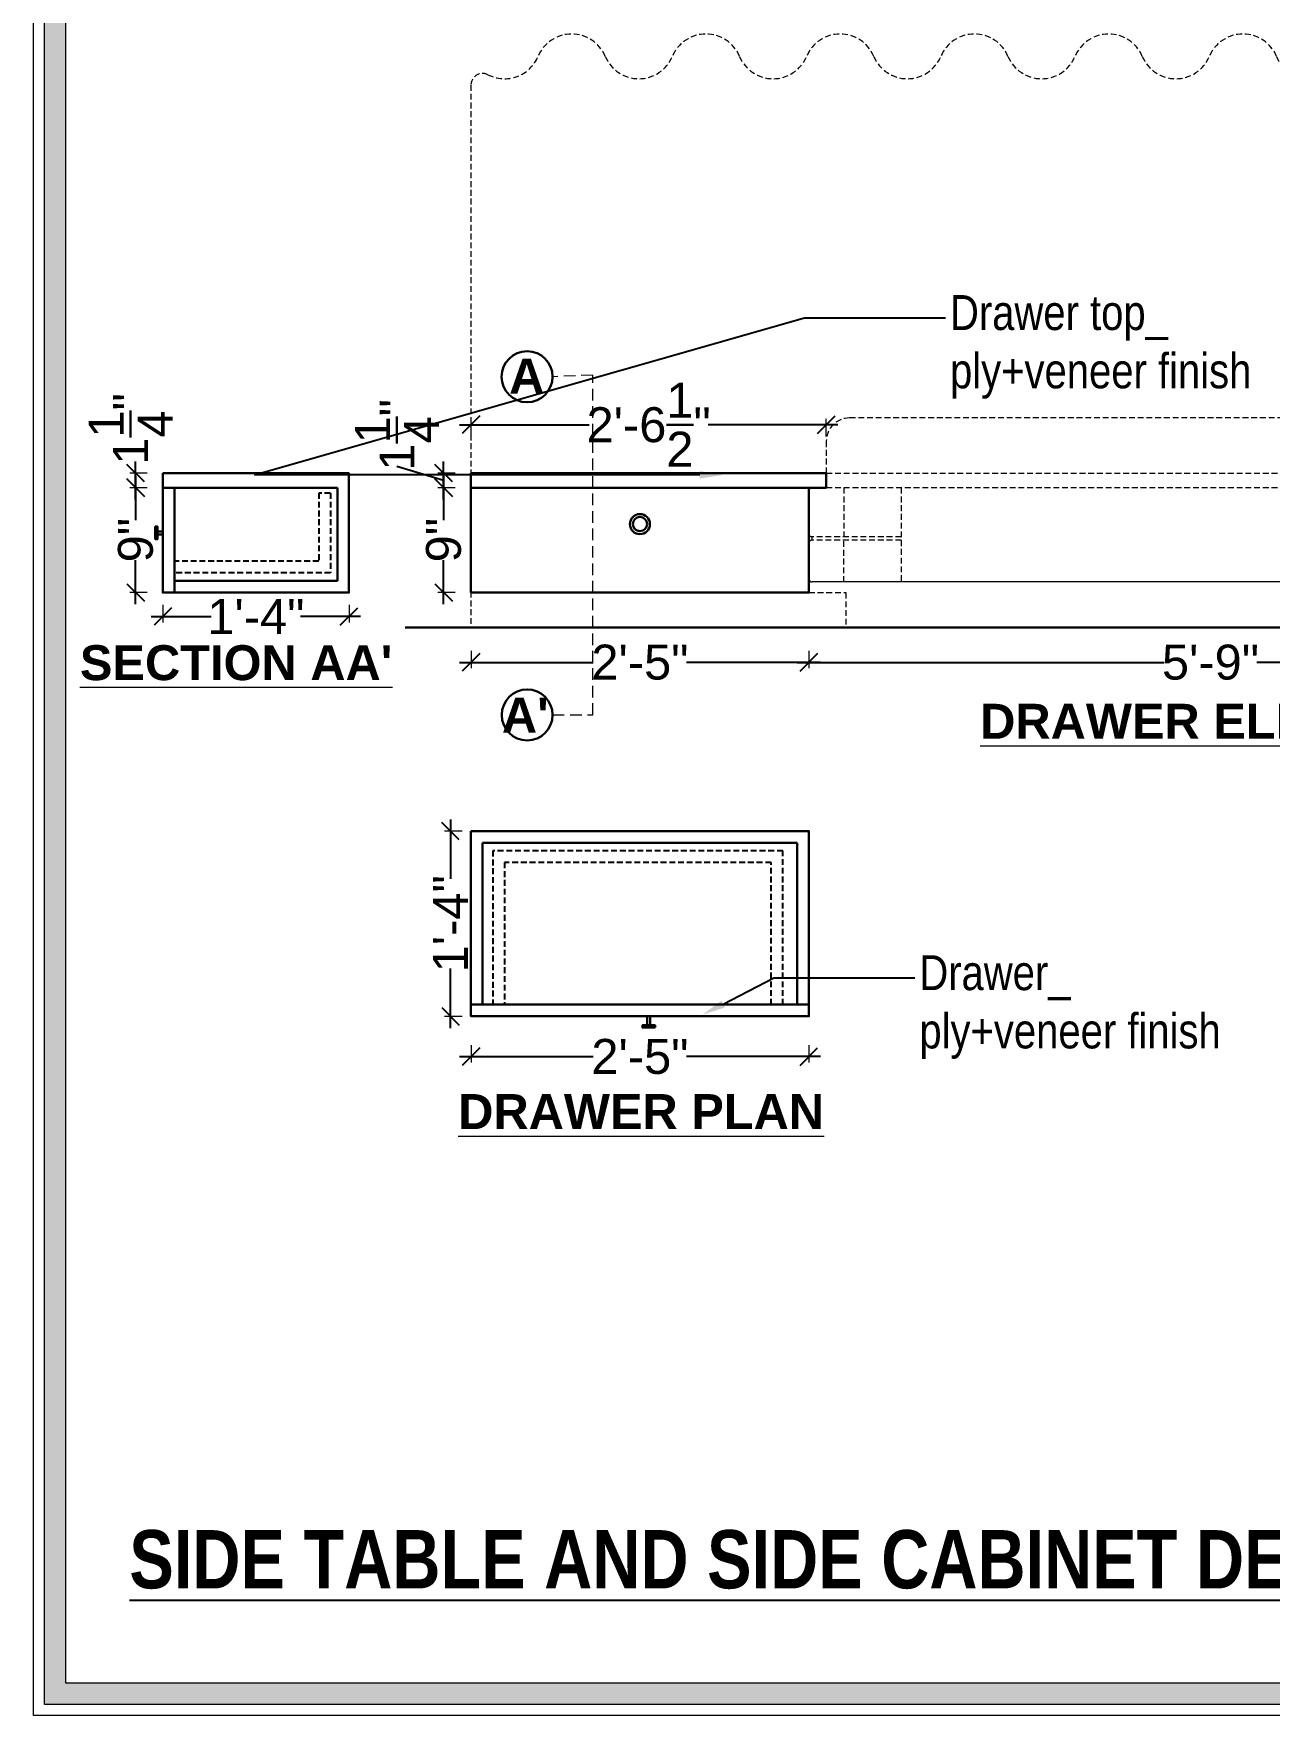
# Model space of a CAD drawing. Header units: millimetres. Extents: x 56222 to 3066687, y -650199 to -121287.
# Drawn here: x 135645.2 to 135751.3, y -182931.6 to -182787.3 of the extents above; entities that cross this region are included whole.
import ezdxf
from ezdxf import colors
from ezdxf.entities.mleader import LeaderData, LeaderLine
from ezdxf.math import Vec2, Vec3

# ---------------------------------------------------------------- set-up
doc = ezdxf.new("R2010")
doc.units = ezdxf.units.MM
doc.header["$MEASUREMENT"] = 0
doc.header["$PDMODE"] = 35
doc.linetypes.add('DASHED2', pattern=[0.375, 0.25, -0.125])
doc.linetypes.add('DASHEDX2', pattern=[1.5, 1, -0.5])
doc.layers.get('Defpoints').update_dxf_attribs({"color": 220})
for name, color, linetype, lineweight in [('DIM.', 250, 'Continuous', 13), ('Dimension', 10, 'DASHEDX2', 20), ('FURNITURE', 32, 'Continuous', 9), ('FURNITURE-1', 252, 'Continuous', 13), ('Labelling', 1, 'Continuous', 25), ('Text', 7, 'Continuous', 15), ('wall', 7, 'Continuous', 30), ('XX~SLAB ( BEAM )~ ( DIM )', 7, 'Continuous', 9)]:
    doc.layers.add(name, color=color, linetype=linetype, lineweight=lineweight)
doc.styles.add('Arial', font='arial.ttf')
doc.styles.get("Standard").update_dxf_attribs({"font": 'arial.ttf', "height": 6})
doc.styles.add('style4', font='ARIALN.TTF')
doc.dimstyles.new('Archana', dxfattribs={"dimtxt": 3, "dimasz": 1.5, "dimexe": 0.5, "dimexo": 0.5, "dimgap": 0, "dimtad": 0, "dimzin": 0, "dimdsep": 46, "dimlunit": 4, "dimtxsty": 'Arial', "dimblk": 'OBLIQUE', "dimcen": 0, "dimdle": 1, "dimclrd": 1, "dimclre": 1, "dimclrt": 5, "dimadec": 0, "dimazin": 0, "dimtfac": 1, "dimtofl": 0, "dimtmove": 1, "dimatfit": 3, "dimfxl": 1, "dimfxlon": 1, "dimtolj": 1, "dimtzin": 0, "dimlwd": 25, "dimlwe": -1, "dimarcsym": 0})

# ---------------------------------------------------------------- blocks, each defined once
blk = doc.blocks.new('_Oblique')
at = {"layer": 'wall', "color": 0, "lineweight": -2}
blk.add_line((-0.5, -0.5), (0.5, 0.5), dxfattribs=at)
blk = doc.blocks.new('*D580')
at = {"layer": 'Defpoints', "color": 0, "lineweight": 30, "transparency": 16777216}
for p in [(135711.77, -182835.26), (135682.75, -182838.26), (135711.77, -182841.25)]:
    blk.add_point(p, dxfattribs=at)
at = {"layer": 'FURNITURE', "color": 1, "lineweight": 25, "transparency": 16777216}
for p, q in [((135681.75, -182841.25), (135693.25, -182841.25)), ((135712.77, -182841.25), (135701.27, -182841.25))]:
    blk.add_line(p, q, dxfattribs=at)
at = {"layer": 'FURNITURE', "color": 1, "transparency": 16777216}
for p, q in [((135682.75, -182840.25), (135682.75, -182841.75)), ((135711.77, -182840.25), (135711.77, -182841.75))]:
    blk.add_line(p, q, dxfattribs=at)
at = {"layer": 'FURNITURE', "color": 1, "lineweight": 25, "transparency": 16777216, "xscale": 1.5, "yscale": 1.5, "zscale": 1.5, "rotation": 180}
blk.add_blockref('_Oblique', (135682.75, -182841.25), dxfattribs=at)
at = {"layer": 'FURNITURE', "color": 1, "lineweight": 25, "transparency": 16777216, "xscale": 1.5, "yscale": 1.5, "zscale": 1.5}
blk.add_blockref('_Oblique', (135711.77, -182841.25), dxfattribs=at)
at = {"layer": 'FURNITURE', "color": 5, "lineweight": 30, "transparency": 16777216, "insert": (135697.26, -182841.25), "char_height": 3, "attachment_point": 5, "style": 'Arial'}
blk.add_mtext('\\A1;2\'-5"', dxfattribs=at)
blk = doc.blocks.new('*D581')
at = {"layer": 'Defpoints', "color": 0, "lineweight": 30, "transparency": 16777216}
for p in [(135711.77, -182834.68, 0), (135780.77, -182836.76), (135780.77, -182841.25)]:
    blk.add_point(p, dxfattribs=at)
at = {"layer": 'FURNITURE', "color": 1, "lineweight": 25, "transparency": 16777216}
for p, q in [((135710.77, -182841.25), (135742.28, -182841.25)), ((135781.77, -182841.25), (135750.26, -182841.25))]:
    blk.add_line(p, q, dxfattribs=at)
at = {"layer": 'FURNITURE', "color": 1, "transparency": 16777216}
for p, q in [((135711.77, -182840.25), (135711.77, -182841.75)), ((135780.77, -182840.25), (135780.77, -182841.75))]:
    blk.add_line(p, q, dxfattribs=at)
at = {"layer": 'FURNITURE', "color": 1, "lineweight": 25, "transparency": 16777216, "xscale": 1.5, "yscale": 1.5, "zscale": 1.5, "rotation": 180}
blk.add_blockref('_Oblique', (135711.77, -182841.25), dxfattribs=at)
at = {"layer": 'FURNITURE', "color": 1, "lineweight": 25, "transparency": 16777216, "xscale": 1.5, "yscale": 1.5, "zscale": 1.5}
blk.add_blockref('_Oblique', (135780.77, -182841.25), dxfattribs=at)
at = {"layer": 'FURNITURE', "color": 5, "lineweight": 30, "transparency": 16777216, "insert": (135746.27, -182841.25), "char_height": 3, "attachment_point": 5, "style": 'Arial'}
blk.add_mtext('\\A1;5\'-9"', dxfattribs=at)
blk = doc.blocks.new('*D590')
at = {"layer": 'Defpoints', "color": 0, "lineweight": 30, "transparency": 16777216}
for p in [(135682.75, -182871.64), (135711.77, -182871.64), (135711.77, -182875.1)]:
    blk.add_point(p, dxfattribs=at)
at = {"layer": 'FURNITURE', "color": 1, "transparency": 16777216}
for p, q in [((135682.75, -182874.1), (135682.75, -182875.6)), ((135711.77, -182874.1), (135711.77, -182875.6))]:
    blk.add_line(p, q, dxfattribs=at)
at = {"layer": 'FURNITURE', "color": 1, "lineweight": 25, "transparency": 16777216}
for p, q in [((135681.75, -182875.1), (135693.25, -182875.1)), ((135712.77, -182875.1), (135701.27, -182875.1))]:
    blk.add_line(p, q, dxfattribs=at)
at = {"layer": 'FURNITURE', "color": 1, "lineweight": 25, "transparency": 16777216, "xscale": 1.5, "yscale": 1.5, "zscale": 1.5, "rotation": 180}
blk.add_blockref('_Oblique', (135682.75, -182875.1), dxfattribs=at)
at = {"layer": 'FURNITURE', "color": 1, "lineweight": 25, "transparency": 16777216, "xscale": 1.5, "yscale": 1.5, "zscale": 1.5}
blk.add_blockref('_Oblique', (135711.77, -182875.1), dxfattribs=at)
at = {"layer": 'FURNITURE', "color": 5, "lineweight": 30, "transparency": 16777216, "insert": (135697.26, -182875.1), "char_height": 3, "attachment_point": 5, "style": 'Arial'}
blk.add_mtext('\\A1;2\'-5"', dxfattribs=at)
blk = doc.blocks.new('*D591')
at = {"layer": 'Defpoints', "color": 0, "lineweight": 30, "transparency": 16777216}
for p in [(135713.27, -182820.85), (135682.75, -182825.01), (135713.27, -182825.01)]:
    blk.add_point(p, dxfattribs=at)
at = {"layer": 'FURNITURE', "color": 1, "lineweight": 25, "transparency": 16777216}
for p, q in [((135681.75, -182820.85), (135692.9, -182820.85)), ((135714.27, -182820.85), (135703.12, -182820.85))]:
    blk.add_line(p, q, dxfattribs=at)
at = {"layer": 'FURNITURE', "color": 1, "transparency": 16777216}
for p, q in [((135682.75, -182821.85), (135682.75, -182820.35)), ((135713.27, -182821.85), (135713.27, -182820.35))]:
    blk.add_line(p, q, dxfattribs=at)
at = {"layer": 'FURNITURE', "color": 1, "lineweight": 25, "transparency": 16777216, "xscale": 1.5, "yscale": 1.5, "zscale": 1.5, "rotation": 180}
blk.add_blockref('_Oblique', (135682.75, -182820.85), dxfattribs=at)
at = {"layer": 'FURNITURE', "color": 1, "lineweight": 25, "transparency": 16777216, "xscale": 1.5, "yscale": 1.5, "zscale": 1.5}
blk.add_blockref('_Oblique', (135713.27, -182820.85), dxfattribs=at)
at = {"layer": 'FURNITURE', "color": 5, "lineweight": 30, "transparency": 16777216, "insert": (135698.01, -182820.85), "char_height": 3, "attachment_point": 5, "style": 'Arial'}
blk.add_mtext('\\A1;2\'-6{\\H1x;\\S1/2;}"', dxfattribs=at)
blk = doc.blocks.new('*D592')
at = {"layer": 'Defpoints', "color": 0, "lineweight": 30, "transparency": 16777216}
for p in [(135680.98, -182855.74), (135682.75, -182855.74), (135682.75, -182871.64)]:
    blk.add_point(p, dxfattribs=at)
at = {"layer": 'FURNITURE', "color": 1, "transparency": 16777216}
for p, q in [((135681.98, -182855.74), (135680.48, -182855.74)), ((135681.98, -182871.64), (135680.48, -182871.64))]:
    blk.add_line(p, q, dxfattribs=at)
at = {"layer": 'FURNITURE', "color": 1, "lineweight": 25, "transparency": 16777216}
for p, q in [((135680.98, -182854.74), (135680.98, -182859.84)), ((135680.98, -182872.64), (135680.98, -182867.53))]:
    blk.add_line(p, q, dxfattribs=at)
at = {"layer": 'FURNITURE', "color": 1, "lineweight": 25, "transparency": 16777216, "xscale": 1.5, "yscale": 1.5, "zscale": 1.5}
for p, rotation in [((135680.98, -182855.74), 90), ((135680.98, -182871.64), 270)]:
    blk.add_blockref('_Oblique', p, dxfattribs=dict(at, rotation=rotation))
at = {"layer": 'FURNITURE', "color": 5, "lineweight": 30, "transparency": 16777216, "insert": (135680.98, -182863.69), "char_height": 3, "attachment_point": 5, "rotation": 90, "style": 'Arial'}
blk.add_mtext('\\A1;1\'-4"', dxfattribs=at)
blk = doc.blocks.new('*D601')
at = {"layer": 'Defpoints', "color": 0, "lineweight": 30, "transparency": 16777216}
for p in [(135656.27, -182835.26), (135672.27, -182835.26), (135672.27, -182837.32)]:
    blk.add_point(p, dxfattribs=at)
at = {"layer": 'FURNITURE', "color": 1, "transparency": 16777216}
for p, q in [((135656.27, -182836.32), (135656.27, -182837.82)), ((135672.27, -182836.32), (135672.27, -182837.82))]:
    blk.add_line(p, q, dxfattribs=at)
at = {"layer": 'FURNITURE', "color": 1, "lineweight": 25, "transparency": 16777216}
for p, q in [((135655.27, -182837.32), (135660.42, -182837.32)), ((135673.27, -182837.32), (135668.11, -182837.32))]:
    blk.add_line(p, q, dxfattribs=at)
at = {"layer": 'FURNITURE', "color": 1, "lineweight": 25, "transparency": 16777216, "xscale": 1.5, "yscale": 1.5, "zscale": 1.5, "rotation": 180}
blk.add_blockref('_Oblique', (135656.27, -182837.32), dxfattribs=at)
at = {"layer": 'FURNITURE', "color": 1, "lineweight": 25, "transparency": 16777216, "xscale": 1.5, "yscale": 1.5, "zscale": 1.5}
blk.add_blockref('_Oblique', (135672.27, -182837.32), dxfattribs=at)
at = {"layer": 'FURNITURE', "color": 5, "lineweight": 30, "transparency": 16777216, "insert": (135664.27, -182837.32), "char_height": 3, "attachment_point": 5, "style": 'Arial'}
blk.add_mtext('\\A1;1\'-4"', dxfattribs=at)
blk = doc.blocks.new('*D602')
at = {"layer": 'Defpoints', "color": 0, "lineweight": 30, "transparency": 16777216}
for p in [(135659.44, -182826.26), (135653.94, -182835.26), (135658.44, -182835.26)]:
    blk.add_point(p, dxfattribs=at)
at = {"layer": 'FURNITURE', "color": 1, "lineweight": 25, "transparency": 16777216}
for p, q in [((135653.94, -182825.26), (135653.94, -182829.04)), ((135653.94, -182836.26), (135653.94, -182832.49))]:
    blk.add_line(p, q, dxfattribs=at)
at = {"layer": 'FURNITURE', "color": 1, "transparency": 16777216}
for p, q in [((135654.94, -182826.26), (135653.44, -182826.26)), ((135654.94, -182835.26), (135653.44, -182835.26))]:
    blk.add_line(p, q, dxfattribs=at)
at = {"layer": 'FURNITURE', "color": 1, "lineweight": 25, "transparency": 16777216, "xscale": 1.5, "yscale": 1.5, "zscale": 1.5}
for p, rotation in [((135653.94, -182826.26), 90), ((135653.94, -182835.26), 270)]:
    blk.add_blockref('_Oblique', p, dxfattribs=dict(at, rotation=rotation))
at = {"layer": 'FURNITURE', "color": 5, "lineweight": 30, "transparency": 16777216, "insert": (135653.94, -182830.76), "char_height": 3, "attachment_point": 5, "rotation": 90, "style": 'Arial'}
blk.add_mtext('\\A1;9"', dxfattribs=at)
blk = doc.blocks.new('*D603')
at = {"layer": 'Defpoints', "color": 0, "lineweight": 30, "transparency": 16777216}
for p in [(135682.75, -182826.26), (135680.4, -182835.26), (135682.75, -182835.26)]:
    blk.add_point(p, dxfattribs=at)
at = {"layer": 'FURNITURE', "color": 1, "lineweight": 25, "transparency": 16777216}
for p, q in [((135680.4, -182825.26), (135680.4, -182829.04)), ((135680.4, -182836.26), (135680.4, -182832.49))]:
    blk.add_line(p, q, dxfattribs=at)
at = {"layer": 'FURNITURE', "color": 1, "transparency": 16777216}
for p, q in [((135681.4, -182826.26), (135679.9, -182826.26)), ((135681.4, -182835.26), (135679.9, -182835.26))]:
    blk.add_line(p, q, dxfattribs=at)
at = {"layer": 'FURNITURE', "color": 1, "lineweight": 25, "transparency": 16777216, "xscale": 1.5, "yscale": 1.5, "zscale": 1.5}
for p, rotation in [((135680.4, -182826.26), 90), ((135680.4, -182835.26), 270)]:
    blk.add_blockref('_Oblique', p, dxfattribs=dict(at, rotation=rotation))
at = {"layer": 'FURNITURE', "color": 5, "lineweight": 30, "transparency": 16777216, "insert": (135680.4, -182830.76), "char_height": 3, "attachment_point": 5, "rotation": 90, "style": 'Arial'}
blk.add_mtext('\\A1;9"', dxfattribs=at)
blk = doc.blocks.new('*D604')
at = {"layer": 'Defpoints', "color": 0, "lineweight": 30, "transparency": 16777216}
for p in [(135680.4, -182825.01), (135682.75, -182825.01), (135682.75, -182826.26)]:
    blk.add_point(p, dxfattribs=at)
at = {"layer": 'FURNITURE', "color": 1, "lineweight": 25, "transparency": 16777216}
for p, q in [((135680.4, -182825.64), (135676.39, -182824.44)), ((135680.4, -182827.26), (135680.4, -182824.01))]:
    blk.add_line(p, q, dxfattribs=at)
at = {"layer": 'FURNITURE', "color": 1, "transparency": 16777216}
for p, q in [((135681.4, -182825.01), (135679.9, -182825.01)), ((135681.4, -182826.26), (135679.9, -182826.26))]:
    blk.add_line(p, q, dxfattribs=at)
at = {"layer": 'FURNITURE', "color": 1, "lineweight": 25, "transparency": 16777216, "xscale": 1.5, "yscale": 1.5, "zscale": 1.5}
for p, rotation in [((135680.4, -182825.01), 90), ((135680.4, -182826.26), 270)]:
    blk.add_blockref('_Oblique', p, dxfattribs=dict(at, rotation=rotation))
at = {"layer": 'FURNITURE', "color": 5, "lineweight": 30, "transparency": 16777216, "insert": (135676.39, -182821.72), "char_height": 3, "attachment_point": 5, "rotation": 90, "style": 'Arial'}
blk.add_mtext('\\A1;1{\\H1x;\\S1/4;}"', dxfattribs=at)
blk = doc.blocks.new('*D605')
at = {"layer": 'Defpoints', "color": 0, "lineweight": 30, "transparency": 16777216}
for p in [(135653.94, -182825.01), (135659.44, -182825.01), (135659.44, -182826.26)]:
    blk.add_point(p, dxfattribs=at)
at = {"layer": 'FURNITURE', "color": 1, "transparency": 16777216}
for p, q in [((135654.94, -182825.01), (135653.44, -182825.01)), ((135654.94, -182826.26), (135653.44, -182826.26))]:
    blk.add_line(p, q, dxfattribs=at)
at = {"layer": 'FURNITURE', "color": 1, "lineweight": 25, "transparency": 16777216}
blk.add_line((135653.94, -182827.26), (135653.94, -182824.01), dxfattribs=at)
at = {"layer": 'FURNITURE', "color": 1, "lineweight": 25, "transparency": 16777216, "xscale": 1.5, "yscale": 1.5, "zscale": 1.5}
for p, rotation in [((135653.94, -182825.01), 90), ((135653.94, -182826.26), 270)]:
    blk.add_blockref('_Oblique', p, dxfattribs=dict(at, rotation=rotation))
at = {"layer": 'FURNITURE', "color": 5, "lineweight": 30, "transparency": 16777216, "insert": (135653.51, -182821.21), "char_height": 3, "attachment_point": 5, "rotation": 90, "style": 'Arial'}
blk.add_mtext('\\A1;1{\\H1x;\\S1/4;}"', dxfattribs=at)

msp = doc.modelspace()

# ---------------------------------------------------------------- hatches: boundary and pattern name
at = {"layer": 'Dimension', "linetype": 'Continuous', "true_color": 0xd39e00}
h = msp.add_hatch(color=42, dxfattribs=at)
h.paths.add_polyline_path([(135646.101, -182745.462), (135646.101, -182930.722), (135909.301, -182930.722), (135909.301, -182745.462)])
h.paths.add_polyline_path([(135647.948, -182747.309), (135907.454, -182747.309), (135907.454, -182928.875), (135647.948, -182928.875)], flags=16)

# ---------------------------------------------------------------- linework, layer by layer
at = {"layer": 'Dimension', "color": 42, "linetype": 'Continuous', "true_color": 0xd39e00}
for points in [[(135645.178, -182744.538), (135910.225, -182744.538), (135910.225, -182931.646), (135645.178, -182931.646)], [(135646.101, -182745.462), (135909.301, -182745.462), (135909.301, -182930.722), (135646.101, -182930.722)], [(135647.948, -182747.309), (135907.454, -182747.309), (135907.454, -182928.875), (135647.948, -182928.875)]]:
    msp.add_lwpolyline(points, close=True, dxfattribs=at)
at = {"layer": 'FURNITURE', "linetype": 'DASHEDX2', "lineweight": 15, "ltscale": 0.5}
for p, q in [((135682.746, -182791.696), (135682.746, -182838.265)), ((135682.746, -182791.696), (135682.746, -182835.265)), ((135777.27, -182820.265), (135715.27, -182820.265)), ((135713.27, -182822.265, 0), (135713.27, -182826.265, 0)), ((135713.27, -182825.015), (135779.27, -182825.015)), ((135711.77, -182826.515), (135711.77, -182830.215)), ((135780.52, -182826.265), (135712.02, -182826.265)), ((135714.77, -182826.265), (135714.77, -182830.465)), ((135719.699, -182826.265), (135719.699, -182834.346, 0)), ((135711.77, -182834.096, 0), (135711.77, -182831.015)), ((135719.699, -182830.465), (135712.02, -182830.465)), ((135712.02, -182830.465), (135712.02, -182830.765)), ((135719.699, -182830.765), (135712.02, -182830.765)), ((135714.77, -182834.346, 0), (135714.77, -182830.765)), ((135711.77, -182834.096, 0.001), (135711.77, -182835.265, 0.001)), ((135711.77, -182835.265, 0.001), (135714.945, -182835.265)), ((135714.945, -182835.265), (135714.945, -182838.265)), ((135714.945, -182838.265), (135777.77, -182838.265))]:
    msp.add_line(p, q, dxfattribs=at)
at = {"layer": 'FURNITURE', "lineweight": 30}
for p, q in [((135682.746, -182835.265), (135682.746, -182825.015)), ((135656.268, -182826.265), (135671.268, -182826.265)), ((135657.268, -182835.265), (135657.268, -182826.265)), ((135671.268, -182826.265), (135671.268, -182834.265)), ((135671.268, -182834.265), (135657.268, -182834.265)), ((135683.746, -182856.735), (135683.746, -182870.636)), ((135710.77, -182856.735, 0), (135683.746, -182856.735)), ((135710.77, -182870.636, 0), (135710.77, -182856.735, 0)), ((135682.746, -182870.636), (135711.77, -182870.636, 0))]:
    msp.add_line(p, q, dxfattribs=at)
at = {"layer": 'FURNITURE', "linetype": 'DASHED2', "lineweight": 25, "ltscale": 2}
for p, q in [((135669.674, -182826.719), (135669.674, -182832.568)), ((135670.674, -182826.719), (135669.674, -182826.719)), ((135670.674, -182826.719), (135670.674, -182833.568)), ((135669.674, -182832.568), (135657.309, -182832.568)), ((135670.674, -182833.568), (135657.309, -182833.568))]:
    msp.add_line(p, q, dxfattribs=at)
at = {"layer": 'FURNITURE', "lineweight": 25, "ltscale": 0.5}
msp.add_line((135682.746, -182835.265), (135711.77, -182835.265, 0.001), dxfattribs=at)
at = {"layer": 'FURNITURE', "lineweight": 15, "ltscale": 0.5}
msp.add_line((135780.52, -182834.346, 0), (135712.02, -182834.346), dxfattribs=at)
at = {"layer": 'FURNITURE', "linetype": 'DASHEDX2', "lineweight": 15, "ltscale": 0.5}
msp.add_lwpolyline([(135775.004, -182789.23, 0.6666667), (135769.238, -182789.23, -0.6666667), (135763.472, -182789.23, 0.6666667), (135757.706, -182789.23, -0.6666667), (135751.94, -182789.23, 0.6666667), (135746.174, -182789.23, -0.6666667), (135740.407, -182789.23, 0.6666667), (135734.641, -182789.23, -0.6666667), (135728.875, -182789.23, 0.6666667), (135723.109, -182789.23, -0.6666667), (135717.343, -182789.23, 0.6666667), (135711.577, -182789.23, -0.6666667), (135705.811, -182789.23, 0.6666667), (135700.045, -182789.23, -0.6666667), (135694.278, -182789.23, 0.6666667), (135688.512, -182789.23, -0.4376879), (135684.203, -182790.807)], format="xyb", dxfattribs=at)
at = {"layer": 'FURNITURE', "lineweight": 30}
for points in [[(135656.268, -182825.015), (135672.268, -182825.015), (135672.268, -182835.265), (135656.268, -182835.265)], [(135682.746, -182826.265), (135713.27, -182826.265), (135713.27, -182825.015), (135682.746, -182825.015)], [(135655.625, -182829.594), (135655.82, -182829.594), (135655.82, -182830.672), (135655.625, -182830.672)], [(135655.82, -182830.005), (135656.268, -182830.005), (135656.268, -182830.275), (135655.82, -182830.275)], [(135698.554, -182872.603), (135698.554, -182872.407), (135697.476, -182872.407), (135697.476, -182872.603)], [(135698.143, -182872.407), (135698.143, -182871.636), (135697.873, -182871.636), (135697.873, -182872.407)]]:
    msp.add_lwpolyline(points, close=True, dxfattribs=at)
for points in [[(135682.746, -182826.265), (135711.77, -182826.265), (135711.77, -182835.265), (135682.746, -182835.265)], [(135682.746, -182855.735), (135682.746, -182871.636), (135711.77, -182871.636), (135711.77, -182855.735), (135682.746, -182855.735)]]:
    msp.add_lwpolyline(points, dxfattribs=at)
at = {"layer": 'FURNITURE', "linetype": 'DASHED2', "lineweight": 25, "ltscale": 2}
for points in [[(135709.536, -182870.636), (135709.536, -182857.429), (135684.629, -182857.429), (135684.629, -182870.636)], [(135708.536, -182870.636), (135708.536, -182858.429), (135685.629, -182858.429), (135685.629, -182870.636)]]:
    msp.add_lwpolyline(points, dxfattribs=at)
at = {"layer": 'FURNITURE', "lineweight": 30}
msp.add_circle((135697.258, -182829.383), 0.611, dxfattribs=at)
at = {"layer": 'FURNITURE', "linetype": 'DASHEDX2', "lineweight": 15, "ltscale": 0.5}
for centre, radius, start, end in [((135683.746, -182791.696), 1, 62.82649, 180), ((135715.27, -182822.265, 0), 2, 90, 180), ((135712.02, -182826.515), 0.25, 90, 180), ((135712.02, -182830.215), 0.25, 180, 270), ((135712.02, -182831.015, 0), 0.25, 90, 180)]:
    msp.add_arc(centre, radius, start, end, dxfattribs=at)
at = {"layer": 'FURNITURE', "lineweight": 15, "ltscale": 0.5}
msp.add_arc((135712.02, -182834.096, 0.001), 0.25, 180, 270, dxfattribs=at)
at = {"layer": 'FURNITURE-1', "color": 251, "linetype": 'DASHEDX2', "true_color": 0x636466}
msp.add_lwpolyline([(135689.763, -182845.764), (135693.216, -182845.764), (135693.216, -182816.597), (135689.759, -182816.73)], dxfattribs=at)
at = {"layer": 'FURNITURE-1', "color": 1, "linetype": 'ByBlock', "lineweight": 30}
for centre in [(135687.569, -182816.73), (135687.574, -182845.764)]:
    msp.add_circle(centre, 2.189, dxfattribs=at)
at = {"layer": 'XX~SLAB ( BEAM )~ ( DIM )', "lineweight": 30}
msp.add_line((135677.085, -182838.265), (135811.184, -182838.265), dxfattribs=at)
msp.add_circle((135697.258, -182829.383), 0.861, dxfattribs=at)

# ---------------------------------------------------------------- texts
at = {"layer": 'DIM.', "color": 1, "char_height": 3}
for s, width, gutter_width, insert, attachment_point in [('{\\fArial|b1|i0|c0|p34;A}', 81.87572, 1.128, (135689.05, -182818.177, -2.248), 9), ("{\\fArial|b1|i0|c0|p34;\\LSECTION AA'}", 111.55884, 1, (135649.154, -182839.779), 1), ("{\\fArial|b1|i0|c0|p34;A'}", 81.87572, 1.128, (135689.423, -182847.288, -2.248), 9), ('{\\fArial|b1|i0|c0|p34;\\LDRAWER ELEVATION}', 111.55884, 1, (135726.487, -182844.809), 1), ('{\\fArial|b1|i0|c0|p34;\\LDRAWER PLAN}', 111.55884, 1, (135681.651, -182878.314), 1)]:
    msp.add_mtext_dynamic_manual_height_columns(s, width=width, gutter_width=gutter_width, heights=[0], dxfattribs=dict(at, insert=insert, attachment_point=attachment_point))
at = {"layer": 'Labelling', "color": 251, "true_color": 0x636466, "insert": (135709.549, -182918.28), "char_height": 5, "attachment_point": 5, "style": 'style4'}
msp.add_mtext_dynamic_manual_height_columns('{\\fArial Narrow|b1|i0|c0|p34;\\LSIDE TABLE AND SIDE CABINET DETAIL}', width=185.34996, gutter_width=1, heights=[0], dxfattribs=at)

# ---------------------------------------------------------------- dimensions: what is measured, and where the dimension line sits
at = {"layer": 'FURNITURE', "lineweight": 30}
dim = msp.add_linear_dim(base=(135653.943, -182825.015), p1=(135659.441, -182826.265), p2=(135659.441, -182825.015), angle=90, dimstyle='Archana', dxfattribs=at)
dim.commit()
dim.dimension.update_dxf_attribs({"geometry": '*D605', "text_midpoint": (135653.512, -182821.206), "dimtype": 160})
for base, p1, p2, picture, middle in [((135680.4, -182825.015), (135682.746, -182826.265), (135682.746, -182825.015), '*D604', (135676.393, -182824.438)), ((135680.4, -182835.265), (135682.746, -182826.265), (135682.746, -182835.265), '*D603', (135680.4, -182830.765)), ((135680.976, -182855.735), (135682.746, -182871.636), (135682.746, -182855.735), '*D592', (135680.976, -182863.686))]:
    dim = msp.add_linear_dim(base=base, p1=p1, p2=p2, angle=90, dimstyle='Archana', dxfattribs=at)
    dim.commit()
    dim.dimension.update_dxf_attribs({"geometry": picture, "text_midpoint": middle})
for base, p1, p2, picture, middle in [((135713.27, -182820.85), (135682.746, -182825.015), (135713.27, -182825.015), '*D591', (135698.008, -182820.85)), ((135672.268, -182837.316), (135656.268, -182835.265), (135672.268, -182835.265), '*D601', (135664.268, -182837.316)), ((135711.77, -182841.247), (135682.746, -182838.265), (135711.77, -182835.265), '*D580', (135697.258, -182841.247)), ((135780.77, -182841.247), (135711.77, -182834.68, 0.001), (135780.77, -182836.765), '*D581', (135746.27, -182841.247)), ((135711.77, -182875.096), (135682.746, -182871.636), (135711.77, -182871.636), '*D590', (135697.258, -182875.096))]:
    dim = msp.add_linear_dim(base=base, p1=p1, p2=p2, dimstyle='Archana', dxfattribs=at)
    dim.commit()
    dim.dimension.update_dxf_attribs({"geometry": picture, "text_midpoint": middle})
dim = msp.add_linear_dim(base=(135653.943, -182835.265), p1=(135659.441, -182826.265), p2=(135658.441, -182835.265), angle=90, dimstyle='Archana', override={"dimdec": 0}, dxfattribs=at)
dim.commit()
dim.dimension.update_dxf_attribs({"geometry": '*D602', "text_midpoint": (135653.943, -182830.765)})

# ---------------------------------------------------------------- leaders
at = {"layer": 'Text', "color": 1, "lineweight": 0, "ltscale": 20}
ml = msp.add_multileader_mtext('Standard', dxfattribs=at)
ml.set_content('\\A1;Drawer top_\\Pply+veneer finish', color=1, style='style4')
ml.set_leader_properties()
ml.build(insert=Vec2(0, 0))
ml.multileader.update_dxf_attribs({"dogleg_length": 2.025, "arrow_head_size": 2})
ctx = ml.context
ctx.base_point, ctx.char_height, ctx.arrow_head_size, ctx.landing_gap_size, ctx.plane_origin = Vec3(135723.495, -182811.664), 3, 2, 0.4, Vec3(135658.692, -182810.779)
notes = []
notes.append((ctx, [(0, (1, 1, 0), (135711.405, -182811.664), (1, 0), 12.09, [(1, [(135704.391, -182825.154), (135664.141, -182825.15)], 0, [])])]))
ctx.mtext.insert = Vec3(135723.895, -182809.723)
ml = msp.add_multileader_mtext('Standard', dxfattribs=at)
ml.set_content('\\A1;Drawer_\\Pply+veneer finish', color=1, style='style4')
ml.set_leader_properties()
ml.build(insert=Vec2(0, 0))
ml.multileader.update_dxf_attribs({"dogleg_length": 2.025, "arrow_head_size": 2})
ctx = ml.context
ctx.base_point, ctx.char_height, ctx.arrow_head_size, ctx.landing_gap_size, ctx.plane_origin = Vec3(135720.863, -182868.329), 3, 2, 0.4, Vec3(135656.039, -182866.751)
notes.append((ctx, [(0, (1, 1, 0), (135708.773, -182868.329), (1, 0), 12.09, [(0, [(135702.639, -182871.5)], 0, [])])]))
ctx.mtext.insert = Vec3(135721.263, -182866.388)
for ctx, leaders in notes:
    for number, flags, end, landing, length, lines in leaders:
        leader = LeaderData()
        leader.index, (leader.has_last_leader_line, leader.has_dogleg_vector, leader.attachment_direction) = number, flags
        leader.last_leader_point, leader.dogleg_vector, leader.dogleg_length = Vec3(end), Vec3(landing), length
        for number, points, colour, breaks in lines:
            line = LeaderLine()
            line.index, line.vertices, line.color, line.breaks = number, Vec3.list(points), colors.encode_raw_color(colour), breaks
            leader.lines.append(line)
        ctx.leaders.append(leader)

doc.saveas('drawing.dxf')
